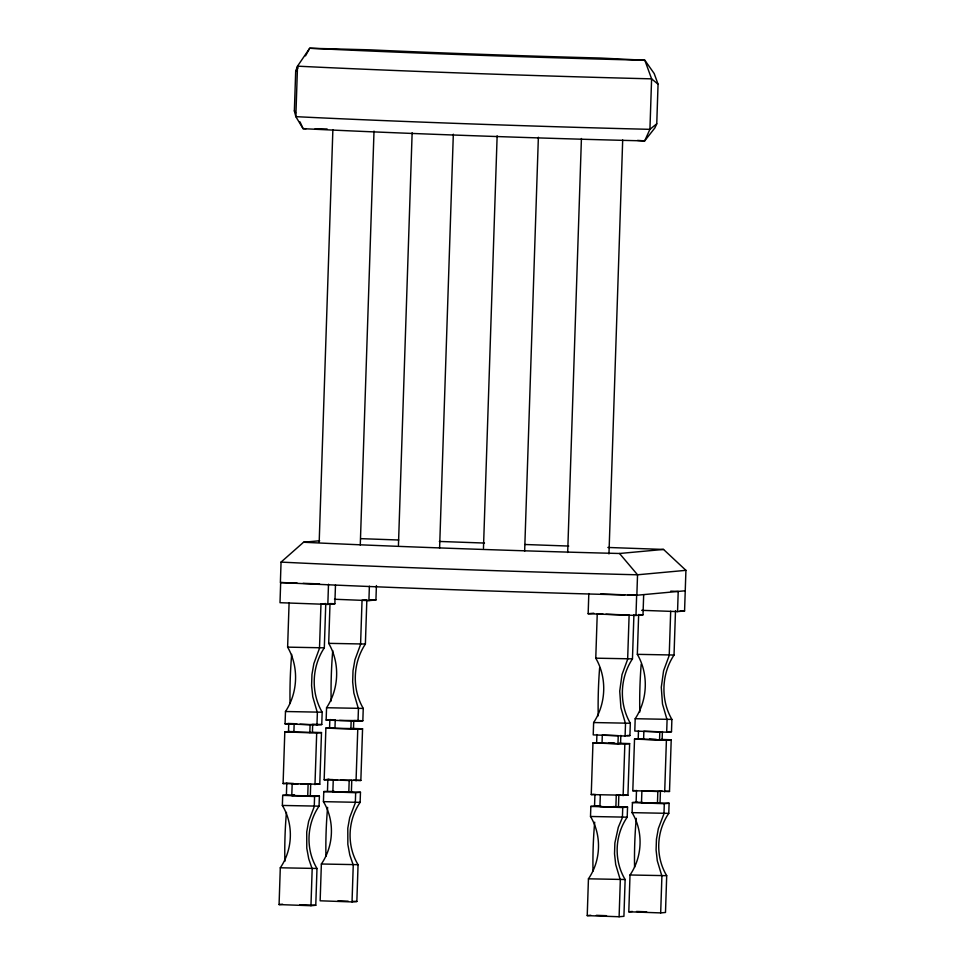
<?xml version="1.0" encoding="UTF-8"?>
<svg xmlns="http://www.w3.org/2000/svg" width="965" height="965" viewBox="0 0 965 965"><rect width="100%" height="100%" fill="white"/><g stroke="black" fill="none" stroke-linecap="round" stroke-linejoin="round"><path stroke-width="1.45" d="M294.373 110.83L295.688 71.229L297.51 66.163L309.705 48.25L370.114 49.842A239.453 4.174 1.9 0 0 600.58 58.045L644.837 60.252L654.186 73.533L658.058 84.208L656.755 123.809L654.885 127.911L644.668 140.902L620.724 140.299A302.721 5.283 1.9 0 1 329.379 129.925L303.094 128.671L295.833 116.656L294.373 110.83L295.664 112.965M281.056 562.1L280.381 582.546A314.662 5.488 1.9 0 0 636.852 595.236L637.539 574.79L619.53 553.488L601.678 553.042A294.192 5.139 1.9 0 1 318.534 542.957L303.553 542.246L281.056 562.1A314.662 5.488 1.9 0 0 637.539 574.79L685.922 570.339L684.571 610.954L677.551 611.605L641.677 610.326M310.694 795.739L319.391 796.053L319.053 806.149C306.532 824.327 305.543 849.538 316.99 868.476L315.772 905.279L310.959 905.713L279.078 904.579L280.296 867.788C292.817 849.598 293.806 824.4 282.359 805.449L282.697 795.365L287.51 794.919M312.805 732.278L321.49 732.58L319.777 784.243L283.095 783.556L284.808 731.892L289.609 731.446M316.954 724.98L317.364 712.652L312.769 696.766L311.586 685.669L311.948 674.511L313.866 663.582L319.499 648.275L320.971 604.018L325.772 603.571L324.312 647.829C311.755 666.767 310.754 692.508 322.165 712.206L321.767 724.534L316.954 724.98L285.073 723.847L285.483 711.519C298.028 692.581 299.029 666.827 287.618 647.141L289.09 602.884M293.432 783.447L286.786 783.206L286.388 795.027L294.747 795.172M295.411 723.738L288.764 723.509L288.499 731.554L295.411 731.651M300.863 784.038L310.694 784.062L310.308 795.872L291.78 795.546L292.178 783.737L297.968 783.942M307.726 796.113L308.112 784.304M309.825 732.64L310.091 724.594L312.684 724.353L312.419 732.399L293.891 732.073L294.156 724.027L297.051 724.124M319.186 542.101L332.877 129.624M310.959 905.713L312.178 868.922L308.74 858.826L306.774 848.211L306.725 831.963L308.631 821.372L314.252 806.595L314.578 796.499L319.391 796.053M314.976 784.69L316.689 733.026L321.49 732.58M297.111 583.101L280.67 582.522L280.007 602.703L327.835 604.404L328.498 584.223M334.373 791.336L323.77 791.577L323.432 801.662C334.879 820.612 333.89 845.81 321.369 864.001L320.151 900.791L352.032 901.925L356.845 901.491L358.063 864.688C346.616 845.75 347.617 820.54 360.126 802.361L360.464 792.265L350.319 791.903M352.418 728.43L362.563 728.792L360.85 780.456L324.168 779.768L325.881 728.105L330.681 727.658M358.027 721.193L358.437 708.865L353.841 692.979L352.659 681.881L353.021 670.723L354.939 659.795L360.572 644.487L362.044 600.23L366.845 599.784L365.385 644.041C352.828 662.979 351.827 688.721 363.25 708.419L362.84 720.746L358.027 721.193L326.146 720.059L326.556 707.731C339.101 688.793 340.114 663.039 328.691 643.353L330.006 603.523M327.473 791.24L327.859 779.418L333.178 779.611M327.835 604.404L334.855 603.752L335.482 585.019M335.229 720.24L334.964 728.286L353.492 728.611L353.757 720.566L339.571 720.397M348.799 792.325L349.185 780.516L351.779 780.275L351.381 792.084L332.853 791.758L333.251 779.949L337.593 780.094M350.898 728.852L351.163 720.807M360.271 545.068L374.01 131.095M352.032 901.925L353.25 865.135L349.812 855.038L347.846 844.423L347.798 828.175L349.704 817.584L355.325 802.808L355.663 792.711L360.464 792.265M356.049 780.902L357.762 729.238L362.563 728.792M334.505 599.253L368.907 600.616L369.378 586.201M368.907 600.616L375.928 599.965L376.41 585.55M398.449 545.225L412.139 132.748M439.594 548.192L453.321 134.207M483.465 548.265L497.144 135.788M524.646 551.232L538.374 137.247M567.685 552.499L581.425 138.514M643.679 594.609L643.004 614.789L635.983 615.441L588.155 613.728L588.819 593.547M613.04 806.571L627.54 807.09L627.202 817.174C614.693 835.364 613.692 860.563 625.139 879.513L623.921 916.304L619.108 916.75L587.227 915.616L588.445 878.813C600.966 860.635 601.955 835.437 590.508 816.486L590.845 806.39L600.001 806.113M619.494 743.255L629.638 743.617L627.925 795.281L591.243 794.581L592.956 742.929L603.294 742.821M603.029 614.126L597.239 613.909L595.767 658.178C607.19 677.864 606.177 703.618 593.632 722.544L593.222 734.884L625.103 736.018L629.916 735.571L630.326 723.243C618.903 703.545 619.904 677.792 632.461 658.866L633.921 614.609M594.935 794.243L594.549 806.052L601.183 806.294M596.647 742.58L596.913 734.534M600.327 794.762L599.928 806.571L615.875 807.15L618.456 806.909L618.855 795.1L616.261 795.329L615.875 807.15M608.963 553.946L622.69 139.961M617.974 743.677L618.239 735.632L602.305 735.065L602.039 743.11L617.974 743.677L620.567 743.436L620.833 735.39M619.108 916.75L620.326 879.959L615.718 864.592L614.524 853.832L614.874 843L618.3 827.295L622.401 817.62L622.739 807.536L627.54 807.09M623.125 795.715L624.837 744.063L629.638 743.617M625.103 736.018L625.513 723.678L620.917 707.791L619.723 691.109L622.015 674.619L627.648 659.312L629.12 615.043L605.923 614.222M635.983 615.441L636.647 595.26L685.247 590.773M654.234 802.868L669.107 803.254L668.769 813.35C656.26 831.528 655.271 856.727 666.706 875.677L665.488 912.468L660.675 912.914L628.794 911.78L630.012 874.99C642.533 856.799 643.522 831.601 632.087 812.651L632.425 802.566L637.226 802.12M661.073 739.419L671.218 739.781L669.505 791.445L632.811 790.745L634.524 739.094L643.534 738.937M638.661 614.512L637.334 654.342C648.757 674.028 647.744 699.782 635.199 718.72L634.789 731.048L666.682 732.182L671.483 731.735L671.893 719.408C660.47 699.709 661.483 673.956 674.028 655.03L675.5 610.773M636.502 790.407L636.116 802.217L642.762 802.458M638.215 738.756L638.48 730.71M657.442 803.314L657.841 791.505L660.422 791.264L660.024 803.073L657.442 803.314L641.496 802.747L641.894 790.926L657.841 791.505M659.553 739.841L659.819 731.796L643.872 731.229L643.607 739.274L659.553 739.841L662.135 739.6L662.4 731.554M660.675 912.914L661.906 876.124L657.286 860.756L656.091 849.996L656.453 839.164L658.347 828.573L663.968 813.784L664.306 803.7L669.107 803.254M664.692 791.891L666.405 740.227L671.218 739.781M666.682 732.182L667.08 719.854L662.485 703.968L661.29 687.273L663.582 670.784L669.215 655.476L670.687 611.219M677.551 611.605L678.214 591.424L670.747 591.159M305.495 55.873L309.705 48.25L335.748 49.492A296.569 5.175 1.9 0 0 621.183 59.661L644.837 60.252L651.604 78.853L649.928 129.334L644.668 140.902L637.515 140.395M295.688 71.229L298.016 67.803M656.755 123.809L649.928 129.334L625.429 128.719A314.662 5.488 1.9 0 1 298.101 116.765L295.833 116.656L297.51 66.163L299.777 66.271A314.662 5.488 1.9 0 0 627.105 78.225L651.604 78.853L658.058 84.208M303.553 542.246L319.68 540.75M619.53 553.488L663.534 549.435L685.922 570.339M588.155 613.728L593.777 613.209M324.312 647.829L287.618 647.141M365.385 644.041L328.691 643.353M632.461 658.866L595.767 658.178M674.028 655.03L637.334 654.342M322.165 712.206L285.483 711.519M363.25 708.419L326.556 707.731M285.073 723.847L288.764 723.509M326.146 720.059L330.947 719.613M630.326 723.243L593.632 722.544M671.893 719.408L635.199 718.72M283.095 783.556L286.786 783.206M324.168 779.768L328.969 779.322M291.78 795.546L294.361 795.305M319.053 806.149L282.359 805.449M360.126 802.361L323.432 801.662M591.243 794.581L593.704 794.352M632.811 790.745L635.272 790.528M627.202 817.174L590.508 816.486M668.769 813.35L632.087 812.651M316.99 868.476L280.296 867.788M358.063 864.688L321.369 864.001M279.078 904.579L282.685 904.253M625.139 879.513L588.445 878.813M666.706 875.677L630.012 874.99M587.227 915.616L590.833 915.278M628.794 911.78L632.401 911.455M306.098 128.707L303.094 128.671L300.019 121.88M315.109 128.815L327.111 128.972M361.091 538.663L398.714 540.002M439.34 541.449L484.478 543.054M525.105 544.501L568.735 546.057M607.866 547.457L663.534 549.435M303.094 583.318L319.536 583.897M600.773 593.982L624.693 594.826M627.684 594.935L636.647 595.26M370.029 599.76L375.928 599.965M680.144 610.797L684.571 610.954M330.428 603.595L334.855 603.752M638.577 614.633L643.004 614.789M335.157 719.902L329.837 719.721L329.572 727.767L335.036 727.815M354.143 720.445L362.84 720.746M668.588 731.639L671.483 731.735M313.07 724.232L321.767 724.534M627.009 735.463L629.916 735.571M299.946 724.232L310.091 724.594M649.481 739.009L656.333 739.395M325.881 728.105L357.762 729.238M634.524 739.094L666.405 740.227M609.349 742.893L613.704 743.05M608.963 743.026L614.765 743.231M284.808 731.892L316.689 733.026M592.956 742.929L624.837 744.063M353.612 780.202L360.85 780.456M659.36 791.083L662.255 791.179M665.15 791.288L669.505 791.445M340.488 780.202L349.185 780.516M315.434 784.087L319.777 784.243M617.781 794.919L620.688 795.015M623.583 795.124L627.925 795.281M323.77 791.577L355.663 792.711M632.425 802.566L664.306 803.7M612.654 806.704L618.456 806.909M282.697 795.365L314.578 796.499M590.845 806.39L622.739 807.536M338.003 900.815L348.148 901.177M352.49 901.334L356.845 901.491M636.502 911.443L646.647 911.804M299.826 904.712L315.772 905.279M596.382 915.327L606.527 915.689M598.24 715.825A68.443 9.409 -88 0 1 599.615 668.021M593.017 871.069A64.414 8.854 -88 0 1 594.705 822.18M290.055 703.497A68.443 9.409 -88 0 1 291.683 654.354M284.892 861.287A64.414 8.854 -88 0 1 286.448 812.397M639.807 711.989A68.443 9.409 -88 0 1 641.194 664.197M634.584 867.246A64.414 8.854 -88 0 1 636.273 818.344M331.164 701A68.443 9.409 -88 0 1 332.756 650.567M325.941 856.257A64.414 8.854 -88 0 1 327.63 807.355"/></g></svg>
